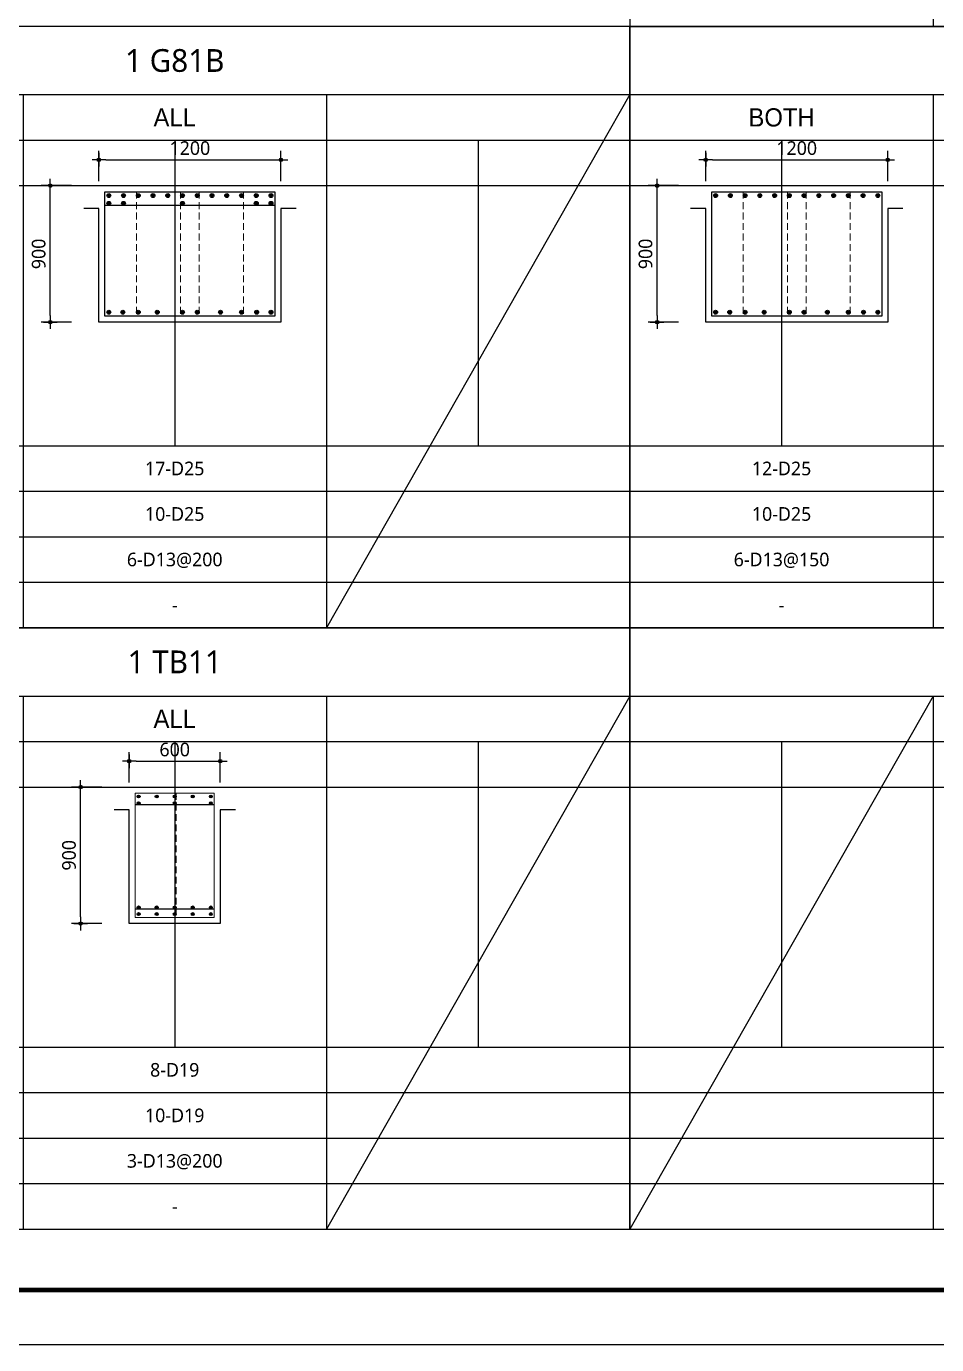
# Model space of a CAD drawing. Header units: millimetres. Extents: x 0 to 252030, y -124740 to 196020.
# Drawn here: x 213375 to 219375, y 106920 to 115610 of the extents above; entities that cross this region are included whole.
import ezdxf
from ezdxf.enums import TextEntityAlignment as Align

# ---------------------------------------------------------------- set-up
doc = ezdxf.new("R2010")
doc.units = ezdxf.units.MM
doc.header["$LTSCALE"] = 30
doc.linetypes.add('HID', pattern=[2.3, 1.5, -0.8])
doc.layers.get('DEFPOINTS').update_dxf_attribs({"color": 142})
for name, color, linetype in [('0-SEC1', 3, 'Continuous'), ('CON', 2, 'Continuous'), ('DIM', 7, 'Continuous'), ('ETC', 7, 'Continuous'), ('S-철근', 3, 'Continuous'), ('SHEET', 7, 'Continuous'), ('TXT', 3, 'Continuous'), ('XR-FORM_(도룡동)$0$Sheet', 7, 'Continuous')]:
    doc.layers.add(name, color=color, linetype=linetype)
doc.layers.add('Stirrup', color=1, linetype='Continuous', lineweight=0)
doc.layers.add('TieBar', color=7, linetype='HID', lineweight=0)
doc.styles.get("Standard").update_dxf_attribs({"font": 'malgun.ttf'})
doc.styles.add('돋움', font='Dotum.ttf')
doc.styles.add('맑은 고딕', font='malgun.ttf')
doc.dimstyles.new('30NDIM', dxfattribs={"dimscale": 50, "dimtxt": 3, "dimasz": 1.5, "dimexe": 2, "dimexo": 6, "dimgap": 1, "dimtad": 1, "dimdec": 0, "dimrnd": 0.25, "dimzin": 0, "dimdsep": 46, "dimtxsty": 'Standard', "dimblk": 'Z_DOT', "dimcen": 5, "dimclrd": 256, "dimclre": 256, "dimclrt": 3, "dimadec": 0, "dimazin": 0, "dimtm": 1e-09, "dimtfac": 1, "dimtdec": 0, "dimtix": 1, "dimtmove": 2, "dimatfit": 1, "dimldrblk": 'Z_DOT', "dimfxl": 1, "dimtolj": 1, "dimtzin": 0, "dimarcsym": 0})

# ---------------------------------------------------------------- blocks, each defined once
blk = doc.blocks.new('4등분')
at = {"layer": 'DEFPOINTS'}
for p, q in [((1000, 3214.5), (1000, 1200)), ((3000, 3214.5), (3000, 1200)), ((5000, 3214.5), (5000, 1200)), ((0, 2914.5), (6000, 2914.5))]:
    blk.add_line(p, q, dxfattribs=at)
at = {"layer": 'SHEET'}
blk.add_line((0, 3514.5), (6000, 3514.5), dxfattribs=at)
at = {"layer": 'SHEET', "color": 6}
for p, q in [((2000, 3514.5), (2000, 0)), ((4000, 3514.5), (4000, 0)), ((0, 3214.5), (6000, 3214.5)), ((0, 1200), (6000, 1200)), ((0, 900), (6000, 900)), ((0, 600), (6000, 600)), ((0, 300), (6000, 300))]:
    blk.add_line(p, q, dxfattribs=at)
at = {"layer": 'SHEET'}
blk.add_lwpolyline([(6000, 3964.5), (0, 3964.5), (0, 0), (6000, 0)], close=True, dxfattribs=at)
blk = doc.blocks.new('XR-FORM_(도룡동)$0$S')
at = {"layer": 'XR-FORM_(도룡동)$0$Sheet', "const_width": 100}
blk.add_lwpolyline([(1850, 57950), (82250, 57950), (82250, 1200), (1850, 1200)], close=True, dxfattribs=at)
blk = doc.blocks.new('XR-FORM_(도룡동)', base_point=(101.33, -56114.51))
at = {"layer": 'DEFPOINTS'}
blk.add_lwpolyline([(0, 0), (420, 0), (420, 297), (0, 297)], close=True, dxfattribs=at)
at = {"xscale": 0.005, "yscale": 0.005, "zscale": 0.005}
blk.add_blockref('XR-FORM_(도룡동)$0$S', (-0.25, 0), dxfattribs=at)
blk = doc.blocks.new('Z_DOT')
at = {"layer": 'DIM', "color": 0}
for p, q in [((-1, 0), (1, 0)), ((0, -1), (0, 1))]:
    blk.add_line(p, q, dxfattribs=at)
for radius in [0.25, 0.125]:
    blk.add_circle((0, 0), radius, dxfattribs=at)
blk = doc.blocks.new('*D693')
at = {"layer": 'DEFPOINTS', "color": 0, "transparency": 16777216}
for p in [(215053, 114730.7), (213853, 114410.5), (215053, 114410.5)]:
    blk.add_point(p, dxfattribs=at)
at = {"layer": 'DIM', "lineweight": -2, "transparency": 16777216}
for p, q in [((213853, 114590.5), (213853, 114790.7)), ((213898, 114730.7), (215008, 114730.7)), ((215053, 114590.5), (215053, 114790.7))]:
    blk.add_line(p, q, dxfattribs=at)
at = {"layer": 'DIM', "lineweight": -2, "transparency": 16777216, "xscale": 45, "yscale": 45, "zscale": 45, "rotation": 180}
blk.add_blockref('Z_DOT', (213853, 114730.7), dxfattribs=at)
at = {"layer": 'DIM', "lineweight": -2, "transparency": 16777216, "xscale": 45, "yscale": 45, "zscale": 45}
blk.add_blockref('Z_DOT', (215053, 114730.7), dxfattribs=at)
at = {"layer": 'DIM', "color": 3, "transparency": 16777216, "insert": (214453, 114807.4), "char_height": 90, "attachment_point": 5}
blk.add_mtext('\\A1;1200', dxfattribs=at)
blk = doc.blocks.new('*D694')
at = {"layer": 'DEFPOINTS', "color": 0, "transparency": 16777216}
for p in [(213532.8, 114560.5), (213853, 114560.5), (213853, 113660.5)]:
    blk.add_point(p, dxfattribs=at)
at = {"layer": 'DIM', "lineweight": -2, "transparency": 16777216}
for p, q in [((213673, 114560.5), (213472.8, 114560.5)), ((213532.8, 113705.5), (213532.8, 114515.5)), ((213673, 113660.5), (213472.8, 113660.5))]:
    blk.add_line(p, q, dxfattribs=at)
at = {"layer": 'DIM', "lineweight": -2, "transparency": 16777216, "xscale": 45, "yscale": 45, "zscale": 45}
for p, rotation in [((213532.8, 114560.5), 90), ((213532.8, 113660.5), 270)]:
    blk.add_blockref('Z_DOT', p, dxfattribs=dict(at, rotation=rotation))
at = {"layer": 'DIM', "color": 3, "transparency": 16777216, "insert": (213456.4, 114110.5), "char_height": 90, "attachment_point": 5, "rotation": 90}
blk.add_mtext('\\A1;900', dxfattribs=at)
blk = doc.blocks.new('*D695')
at = {"layer": 'DEFPOINTS', "color": 0, "transparency": 16777216}
for p in [(219053, 114730.7), (217853, 114410.5), (219053, 114410.5)]:
    blk.add_point(p, dxfattribs=at)
at = {"layer": 'DIM', "lineweight": -2, "transparency": 16777216}
for p, q in [((217853, 114590.5), (217853, 114790.7)), ((217898, 114730.7), (219008, 114730.7)), ((219053, 114590.5), (219053, 114790.7))]:
    blk.add_line(p, q, dxfattribs=at)
at = {"layer": 'DIM', "lineweight": -2, "transparency": 16777216, "xscale": 45, "yscale": 45, "zscale": 45, "rotation": 180}
blk.add_blockref('Z_DOT', (217853, 114730.7), dxfattribs=at)
at = {"layer": 'DIM', "lineweight": -2, "transparency": 16777216, "xscale": 45, "yscale": 45, "zscale": 45}
blk.add_blockref('Z_DOT', (219053, 114730.7), dxfattribs=at)
at = {"layer": 'DIM', "color": 3, "transparency": 16777216, "insert": (218453, 114807.4), "char_height": 90, "attachment_point": 5}
blk.add_mtext('\\A1;1200', dxfattribs=at)
blk = doc.blocks.new('*D696')
at = {"layer": 'DEFPOINTS', "color": 0, "transparency": 16777216}
for p in [(217532.8, 114560.5), (217853, 114560.5), (217853, 113660.5)]:
    blk.add_point(p, dxfattribs=at)
at = {"layer": 'DIM', "lineweight": -2, "transparency": 16777216}
for p, q in [((217673, 114560.5), (217472.8, 114560.5)), ((217532.8, 113705.5), (217532.8, 114515.5)), ((217673, 113660.5), (217472.8, 113660.5))]:
    blk.add_line(p, q, dxfattribs=at)
at = {"layer": 'DIM', "lineweight": -2, "transparency": 16777216, "xscale": 45, "yscale": 45, "zscale": 45}
for p, rotation in [((217532.8, 114560.5), 90), ((217532.8, 113660.5), 270)]:
    blk.add_blockref('Z_DOT', p, dxfattribs=dict(at, rotation=rotation))
at = {"layer": 'DIM', "color": 3, "transparency": 16777216, "insert": (217456.4, 114110.5), "char_height": 90, "attachment_point": 5, "rotation": 90}
blk.add_mtext('\\A1;900', dxfattribs=at)
blk = doc.blocks.new('*D1141')
at = {"layer": 'DEFPOINTS', "color": 0, "transparency": 16777216}
for p in [(214653, 110766.2), (214053, 110446), (214653, 110446)]:
    blk.add_point(p, dxfattribs=at)
at = {"layer": 'DIM', "lineweight": -2, "transparency": 16777216}
for p, q in [((214053, 110626), (214053, 110826.2)), ((214653, 110626), (214653, 110826.2)), ((214098, 110766.2), (214608, 110766.2))]:
    blk.add_line(p, q, dxfattribs=at)
at = {"layer": 'DIM', "lineweight": -2, "transparency": 16777216, "xscale": 45, "yscale": 45, "zscale": 45, "rotation": 180}
blk.add_blockref('Z_DOT', (214053, 110766.2), dxfattribs=at)
at = {"layer": 'DIM', "lineweight": -2, "transparency": 16777216, "xscale": 45, "yscale": 45, "zscale": 45}
blk.add_blockref('Z_DOT', (214653, 110766.2), dxfattribs=at)
at = {"layer": 'DIM', "color": 3, "transparency": 16777216, "insert": (214353, 110842.6), "char_height": 90, "attachment_point": 5}
blk.add_mtext('\\A1;600', dxfattribs=at)
blk = doc.blocks.new('*D1142')
at = {"layer": 'DEFPOINTS', "color": 0, "transparency": 16777216}
for p in [(213732.8, 110596), (214053, 110596), (214053, 109696)]:
    blk.add_point(p, dxfattribs=at)
at = {"layer": 'DIM', "lineweight": -2, "transparency": 16777216}
for p, q in [((213873, 110596), (213672.8, 110596)), ((213732.8, 109741), (213732.8, 110551)), ((213873, 109696), (213672.8, 109696))]:
    blk.add_line(p, q, dxfattribs=at)
at = {"layer": 'DIM', "lineweight": -2, "transparency": 16777216, "xscale": 45, "yscale": 45, "zscale": 45}
for p, rotation in [((213732.8, 110596), 90), ((213732.8, 109696), 270)]:
    blk.add_blockref('Z_DOT', p, dxfattribs=dict(at, rotation=rotation))
at = {"layer": 'DIM', "color": 3, "transparency": 16777216, "insert": (213656.4, 110146), "char_height": 90, "attachment_point": 5, "rotation": 90}
blk.add_mtext('\\A1;900', dxfattribs=at)

msp = doc.modelspace()

# ---------------------------------------------------------------- hatches: boundary and pattern name
at = {"layer": 'S-철근'}
h = msp.add_hatch(color=256, dxfattribs=at)
edge = h.paths.add_edge_path()
edge.add_arc((213918.40013, 114495.09992), 12.7, 0, 180)
edge.add_arc((213918.40013, 114495.09992), 12.7, 180, 360)
h = msp.add_hatch(color=256, dxfattribs=at)
edge = h.paths.add_edge_path()
edge.add_arc((213918.40013, 114444.29992), 12.7, 0, 180)
edge.add_arc((213918.40013, 114444.29992), 12.7, 180, 360)
h = msp.add_hatch(color=256, dxfattribs=at)
edge = h.paths.add_edge_path()
edge.add_arc((214015.60013, 114495.09992), 12.7, 0, 180)
edge.add_arc((214015.60013, 114495.09992), 12.7, 180, 360)
h = msp.add_hatch(color=256, dxfattribs=at)
edge = h.paths.add_edge_path()
edge.add_arc((214015.60013, 114444.29992), 12.7, 0, 180)
edge.add_arc((214015.60013, 114444.29992), 12.7, 180, 360)
h = msp.add_hatch(color=256, dxfattribs=at)
edge = h.paths.add_edge_path()
edge.add_arc((214112.80013, 114495.09992), 12.7, 0, 180)
edge.add_arc((214112.80013, 114495.09992), 12.7, 180, 360)
h = msp.add_hatch(color=256, dxfattribs=at)
edge = h.paths.add_edge_path()
edge.add_arc((214210.00013, 114495.09992), 12.7, 0, 180)
edge.add_arc((214210.00013, 114495.09992), 12.7, 180, 360)
h = msp.add_hatch(color=256, dxfattribs=at)
edge = h.paths.add_edge_path()
edge.add_arc((214307.20013, 114495.09992), 12.7, 0, 180)
edge.add_arc((214307.20013, 114495.09992), 12.7, 180, 360)
h = msp.add_hatch(color=256, dxfattribs=at)
edge = h.paths.add_edge_path()
edge.add_arc((214404.40013, 114495.09992), 12.7, 0, 180)
edge.add_arc((214404.40013, 114495.09992), 12.7, 180, 360)
h = msp.add_hatch(color=256, dxfattribs=at)
edge = h.paths.add_edge_path()
edge.add_arc((214404.40013, 114444.29992), 12.7, 0, 180)
edge.add_arc((214404.40013, 114444.29992), 12.7, 180, 360)
h = msp.add_hatch(color=256, dxfattribs=at)
edge = h.paths.add_edge_path()
edge.add_arc((214501.60013, 114495.09992), 12.7, 0, 180)
edge.add_arc((214501.60013, 114495.09992), 12.7, 180, 360)
h = msp.add_hatch(color=256, dxfattribs=at)
edge = h.paths.add_edge_path()
edge.add_arc((214598.80013, 114495.09992), 12.7, 0, 180)
edge.add_arc((214598.80013, 114495.09992), 12.7, 180, 360)
h = msp.add_hatch(color=256, dxfattribs=at)
edge = h.paths.add_edge_path()
edge.add_arc((214696.00013, 114495.09992), 12.7, 0, 180)
edge.add_arc((214696.00013, 114495.09992), 12.7, 180, 360)
h = msp.add_hatch(color=256, dxfattribs=at)
edge = h.paths.add_edge_path()
edge.add_arc((214793.20013, 114495.09992), 12.7, 0, 180)
edge.add_arc((214793.20013, 114495.09992), 12.7, 180, 360)
h = msp.add_hatch(color=256, dxfattribs=at)
edge = h.paths.add_edge_path()
edge.add_arc((214890.40013, 114495.09992), 12.7, 0, 180)
edge.add_arc((214890.40013, 114495.09992), 12.7, 180, 360)
h = msp.add_hatch(color=256, dxfattribs=at)
edge = h.paths.add_edge_path()
edge.add_arc((214890.40013, 114444.29992), 12.7, 0, 180)
edge.add_arc((214890.40013, 114444.29992), 12.7, 180, 360)
h = msp.add_hatch(color=256, dxfattribs=at)
edge = h.paths.add_edge_path()
edge.add_arc((214987.60013, 114495.09992), 12.7, 0, 180)
edge.add_arc((214987.60013, 114495.09992), 12.7, 180, 360)
h = msp.add_hatch(color=256, dxfattribs=at)
edge = h.paths.add_edge_path()
edge.add_arc((214987.60013, 114444.29992), 12.7, 0, 180)
edge.add_arc((214987.60013, 114444.29992), 12.7, 180, 360)
h = msp.add_hatch(color=256, dxfattribs=at)
edge = h.paths.add_edge_path()
edge.add_arc((217918.40013, 114495.09992), 12.7, 0, 180)
edge.add_arc((217918.40013, 114495.09992), 12.7, 180, 360)
h = msp.add_hatch(color=256, dxfattribs=at)
edge = h.paths.add_edge_path()
edge.add_arc((218015.60013, 114495.09992), 12.7, 0, 180)
edge.add_arc((218015.60013, 114495.09992), 12.7, 180, 360)
h = msp.add_hatch(color=256, dxfattribs=at)
edge = h.paths.add_edge_path()
edge.add_arc((218112.80013, 114495.09992), 12.7, 0, 180)
edge.add_arc((218112.80013, 114495.09992), 12.7, 180, 360)
h = msp.add_hatch(color=256, dxfattribs=at)
edge = h.paths.add_edge_path()
edge.add_arc((218210.00013, 114495.09992), 12.7, 0, 180)
edge.add_arc((218210.00013, 114495.09992), 12.7, 180, 360)
h = msp.add_hatch(color=256, dxfattribs=at)
edge = h.paths.add_edge_path()
edge.add_arc((218307.20013, 114495.09992), 12.7, 0, 180)
edge.add_arc((218307.20013, 114495.09992), 12.7, 180, 360)
h = msp.add_hatch(color=256, dxfattribs=at)
edge = h.paths.add_edge_path()
edge.add_arc((218404.40013, 114495.09992), 12.7, 0, 180)
edge.add_arc((218404.40013, 114495.09992), 12.7, 180, 360)
h = msp.add_hatch(color=256, dxfattribs=at)
edge = h.paths.add_edge_path()
edge.add_arc((218501.60013, 114495.09992), 12.7, 0, 180)
edge.add_arc((218501.60013, 114495.09992), 12.7, 180, 360)
h = msp.add_hatch(color=256, dxfattribs=at)
edge = h.paths.add_edge_path()
edge.add_arc((218598.80013, 114495.09992), 12.7, 0, 180)
edge.add_arc((218598.80013, 114495.09992), 12.7, 180, 360)
h = msp.add_hatch(color=256, dxfattribs=at)
edge = h.paths.add_edge_path()
edge.add_arc((218696.00013, 114495.09992), 12.7, 0, 180)
edge.add_arc((218696.00013, 114495.09992), 12.7, 180, 360)
h = msp.add_hatch(color=256, dxfattribs=at)
edge = h.paths.add_edge_path()
edge.add_arc((218793.20013, 114495.09992), 12.7, 0, 180)
edge.add_arc((218793.20013, 114495.09992), 12.7, 180, 360)
h = msp.add_hatch(color=256, dxfattribs=at)
edge = h.paths.add_edge_path()
edge.add_arc((218890.40013, 114495.09992), 12.7, 0, 180)
edge.add_arc((218890.40013, 114495.09992), 12.7, 180, 360)
h = msp.add_hatch(color=256, dxfattribs=at)
edge = h.paths.add_edge_path()
edge.add_arc((218987.60013, 114495.09992), 12.7, 0, 180)
edge.add_arc((218987.60013, 114495.09992), 12.7, 180, 360)
h = msp.add_hatch(color=256, dxfattribs=at)
edge = h.paths.add_edge_path()
edge.add_arc((213918.40013, 113725.89992), 12.7, 0, 180)
edge.add_arc((213918.40013, 113725.89992), 12.7, 180, 360)
h = msp.add_hatch(color=256, dxfattribs=at)
edge = h.paths.add_edge_path()
edge.add_arc((214011.30979, 113725.89992), 12.7, 0, 180)
edge.add_arc((214011.30979, 113725.89992), 12.7, 180, 360)
h = msp.add_hatch(color=256, dxfattribs=at)
edge = h.paths.add_edge_path()
edge.add_arc((214112.80013, 113725.89992), 12.7, 180, 360, ccw=False)
edge.add_arc((214112.80013, 113725.89992), 12.7, 0, 180, ccw=False)
h = msp.add_hatch(color=256, dxfattribs=at)
edge = h.paths.add_edge_path()
edge.add_arc((214238.0086, 113725.89992), 12.7, 0, 180)
edge.add_arc((214238.0086, 113725.89992), 12.7, 180, 360)
h = msp.add_hatch(color=256, dxfattribs=at)
edge = h.paths.add_edge_path()
edge.add_arc((214404.40013, 113725.89992), 12.7, 180, 360, ccw=False)
edge.add_arc((214404.40013, 113725.89992), 12.7, 0, 180, ccw=False)
h = msp.add_hatch(color=256, dxfattribs=at)
edge = h.paths.add_edge_path()
edge.add_arc((214501.60013, 113725.89992), 12.7, 180, 360, ccw=False)
edge.add_arc((214501.60013, 113725.89992), 12.7, 0, 180, ccw=False)
h = msp.add_hatch(color=256, dxfattribs=at)
edge = h.paths.add_edge_path()
edge.add_arc((214655.11463, 113725.89992), 12.7, 0, 180)
edge.add_arc((214655.11463, 113725.89992), 12.7, 180, 360)
h = msp.add_hatch(color=256, dxfattribs=at)
edge = h.paths.add_edge_path()
edge.add_arc((214793.20013, 113725.89992), 12.7, 180, 360, ccw=False)
edge.add_arc((214793.20013, 113725.89992), 12.7, 0, 180, ccw=False)
h = msp.add_hatch(color=256, dxfattribs=at)
edge = h.paths.add_edge_path()
edge.add_arc((214893.32782, 113725.89992), 12.7, 0, 180)
edge.add_arc((214893.32782, 113725.89992), 12.7, 180, 360)
h = msp.add_hatch(color=256, dxfattribs=at)
edge = h.paths.add_edge_path()
edge.add_arc((214987.60013, 113725.89992), 12.7, 0, 180)
edge.add_arc((214987.60013, 113725.89992), 12.7, 180, 360)
h = msp.add_hatch(color=256, dxfattribs=at)
edge = h.paths.add_edge_path()
edge.add_arc((217918.40013, 113725.89992), 12.7, 0, 180)
edge.add_arc((217918.40013, 113725.89992), 12.7, 180, 360)
h = msp.add_hatch(color=256, dxfattribs=at)
edge = h.paths.add_edge_path()
edge.add_arc((218011.30979, 113725.89992), 12.7, 0, 180)
edge.add_arc((218011.30979, 113725.89992), 12.7, 180, 360)
h = msp.add_hatch(color=256, dxfattribs=at)
edge = h.paths.add_edge_path()
edge.add_arc((218112.80013, 113725.89992), 12.7, 180, 360, ccw=False)
edge.add_arc((218112.80013, 113725.89992), 12.7, 0, 180, ccw=False)
h = msp.add_hatch(color=256, dxfattribs=at)
edge = h.paths.add_edge_path()
edge.add_arc((218238.0086, 113725.89992), 12.7, 0, 180)
edge.add_arc((218238.0086, 113725.89992), 12.7, 180, 360)
h = msp.add_hatch(color=256, dxfattribs=at)
edge = h.paths.add_edge_path()
edge.add_arc((218404.40013, 113725.89992), 12.7, 180, 360, ccw=False)
edge.add_arc((218404.40013, 113725.89992), 12.7, 0, 180, ccw=False)
h = msp.add_hatch(color=256, dxfattribs=at)
edge = h.paths.add_edge_path()
edge.add_arc((218501.60013, 113725.89992), 12.7, 180, 360, ccw=False)
edge.add_arc((218501.60013, 113725.89992), 12.7, 0, 180, ccw=False)
h = msp.add_hatch(color=256, dxfattribs=at)
edge = h.paths.add_edge_path()
edge.add_arc((218655.11463, 113725.89992), 12.7, 0, 180)
edge.add_arc((218655.11463, 113725.89992), 12.7, 180, 360)
h = msp.add_hatch(color=256, dxfattribs=at)
edge = h.paths.add_edge_path()
edge.add_arc((218793.20013, 113725.89992), 12.7, 180, 360, ccw=False)
edge.add_arc((218793.20013, 113725.89992), 12.7, 0, 180, ccw=False)
h = msp.add_hatch(color=256, dxfattribs=at)
edge = h.paths.add_edge_path()
edge.add_arc((218893.32782, 113725.89992), 12.7, 0, 180)
edge.add_arc((218893.32782, 113725.89992), 12.7, 180, 360)
h = msp.add_hatch(color=256, dxfattribs=at)
edge = h.paths.add_edge_path()
edge.add_arc((218987.60013, 113725.89992), 12.7, 0, 180)
edge.add_arc((218987.60013, 113725.89992), 12.7, 180, 360)
h = msp.add_hatch(color=256, dxfattribs=at)
edge = h.paths.add_edge_path()
edge.add_arc((214115.25013, 110533.74992), 9.55, 0, 180)
edge.add_arc((214115.25013, 110533.74992), 9.55, 180, 360)
h = msp.add_hatch(color=256, dxfattribs=at)
edge = h.paths.add_edge_path()
edge.add_arc((214234.12513, 110533.74992), 9.55, 0, 180)
edge.add_arc((214234.12513, 110533.74992), 9.55, 180, 360)
h = msp.add_hatch(color=256, dxfattribs=at)
edge = h.paths.add_edge_path()
edge.add_arc((214353.00013, 110533.74992), 9.55, 0, 180)
edge.add_arc((214353.00013, 110533.74992), 9.55, 180, 360)
h = msp.add_hatch(color=256, dxfattribs=at)
edge = h.paths.add_edge_path()
edge.add_arc((214471.87513, 110533.74992), 9.55, 0, 180)
edge.add_arc((214471.87513, 110533.74992), 9.55, 180, 360)
h = msp.add_hatch(color=256, dxfattribs=at)
edge = h.paths.add_edge_path()
edge.add_arc((214590.75013, 110533.74992), 9.55, 0, 180)
edge.add_arc((214590.75013, 110533.74992), 9.55, 180, 360)
h = msp.add_hatch(color=256, dxfattribs=at)
edge = h.paths.add_edge_path()
edge.add_arc((214115.25013, 110489.64992), 9.55, 0, 180)
edge.add_arc((214115.25013, 110489.64992), 9.55, 180, 360)
h = msp.add_hatch(color=256, dxfattribs=at)
edge = h.paths.add_edge_path()
edge.add_arc((214353.00013, 110489.64992), 9.55, 0, 180)
edge.add_arc((214353.00013, 110489.64992), 9.55, 180, 360)
h = msp.add_hatch(color=256, dxfattribs=at)
edge = h.paths.add_edge_path()
edge.add_arc((214590.75013, 110489.64992), 9.55, 0, 180)
edge.add_arc((214590.75013, 110489.64992), 9.55, 180, 360)
h = msp.add_hatch(color=256, dxfattribs=at)
edge = h.paths.add_edge_path()
edge.add_arc((214115.25013, 109802.34992), 9.55, 0, 180)
edge.add_arc((214115.25013, 109802.34992), 9.55, 180, 360)
h = msp.add_hatch(color=256, dxfattribs=at)
edge = h.paths.add_edge_path()
edge.add_arc((214115.25013, 109758.24992), 9.55, 0, 180)
edge.add_arc((214115.25013, 109758.24992), 9.55, 180, 360)
h = msp.add_hatch(color=256, dxfattribs=at)
edge = h.paths.add_edge_path()
edge.add_arc((214234.12513, 109802.34992), 9.55, 0, 180)
edge.add_arc((214234.12513, 109802.34992), 9.55, 180, 360)
h = msp.add_hatch(color=256, dxfattribs=at)
edge = h.paths.add_edge_path()
edge.add_arc((214234.12513, 109758.24992), 9.55, 0, 180)
edge.add_arc((214234.12513, 109758.24992), 9.55, 180, 360)
h = msp.add_hatch(color=256, dxfattribs=at)
edge = h.paths.add_edge_path()
edge.add_arc((214353.00013, 109802.34992), 9.55, 0, 180)
edge.add_arc((214353.00013, 109802.34992), 9.55, 180, 360)
h = msp.add_hatch(color=256, dxfattribs=at)
edge = h.paths.add_edge_path()
edge.add_arc((214353.00013, 109758.24992), 9.55, 0, 180)
edge.add_arc((214353.00013, 109758.24992), 9.55, 180, 360)
h = msp.add_hatch(color=256, dxfattribs=at)
edge = h.paths.add_edge_path()
edge.add_arc((214471.87513, 109802.34992), 9.55, 0, 180)
edge.add_arc((214471.87513, 109802.34992), 9.55, 180, 360)
h = msp.add_hatch(color=256, dxfattribs=at)
edge = h.paths.add_edge_path()
edge.add_arc((214471.87513, 109758.24992), 9.55, 0, 180)
edge.add_arc((214471.87513, 109758.24992), 9.55, 180, 360)
h = msp.add_hatch(color=256, dxfattribs=at)
edge = h.paths.add_edge_path()
edge.add_arc((214590.75013, 109802.34992), 9.55, 0, 180)
edge.add_arc((214590.75013, 109802.34992), 9.55, 180, 360)
h = msp.add_hatch(color=256, dxfattribs=at)
edge = h.paths.add_edge_path()
edge.add_arc((214590.75013, 109758.24992), 9.55, 0, 180)
edge.add_arc((214590.75013, 109758.24992), 9.55, 180, 360)

# ---------------------------------------------------------------- linework, layer by layer
at = {"layer": 'CON', "color": 8}
for p, q in [((213753.00013, 114560.49992), (215153.00013, 114560.49992)), ((217753.00013, 114560.49992), (219153.00013, 114560.49992)), ((213953.00013, 110595.99992), (214753.00013, 110595.99992))]:
    msp.add_line(p, q, dxfattribs=at)
for points in [[(215153.00013, 114410.49992), (215053.00013, 114410.49992), (215053.00013, 113660.49992), (213853.00013, 113660.49992), (213853.00013, 114410.49992), (213753.00013, 114410.49992)], [(219153.00013, 114410.49992), (219053.00013, 114410.49992), (219053.00013, 113660.49992), (217853.00013, 113660.49992), (217853.00013, 114410.49992), (217753.00013, 114410.49992)], [(214753.00013, 110445.99992), (214653.00013, 110445.99992), (214653.00013, 109695.99992), (214053.00013, 109695.99992), (214053.00013, 110445.99992), (213953.00013, 110445.99992)]]:
    msp.add_lwpolyline(points, dxfattribs=at)
at = {"layer": 'ETC', "color": 8}
for p, q in [((213893.00013, 114431.59992), (215013.00013, 114431.59992)), ((214093.00013, 110480.09992), (214613.00013, 110480.09992)), ((214093.00013, 109792.79992), (214613.00013, 109792.79992))]:
    msp.add_line(p, q, dxfattribs=at)
at = {"layer": 'S-철근'}
for points in [[(213893.00013, 113700.49992), (213893.00013, 114520.49992), (215013.00013, 114520.49992), (215013.00013, 113700.49992), (213893.00013, 113700.49992)], [(217893.00013, 113700.49992), (217893.00013, 114520.49992), (219013.00013, 114520.49992), (219013.00013, 113700.49992), (217893.00013, 113700.49992)]]:
    msp.add_lwpolyline(points, dxfattribs=at)
for centre, radius in [((213918.40013, 114495.09992), 12.7), ((213918.40013, 114444.29992), 12.7), ((214015.60013, 114495.09992), 12.7), ((214015.60013, 114444.29992), 12.7), ((214112.80013, 114495.09992), 12.7), ((214210.00013, 114495.09992), 12.7), ((214307.20013, 114495.09992), 12.7), ((214404.40013, 114495.09992), 12.7), ((214404.40013, 114444.29992), 12.7), ((214501.60013, 114495.09992), 12.7), ((214598.80013, 114495.09992), 12.7), ((214696.00013, 114495.09992), 12.7), ((214793.20013, 114495.09992), 12.7), ((214890.40013, 114495.09992), 12.7), ((214890.40013, 114444.29992), 12.7), ((214987.60013, 114495.09992), 12.7), ((214987.60013, 114444.29992), 12.7), ((217918.40013, 114495.09992), 12.7), ((218015.60013, 114495.09992), 12.7), ((218112.80013, 114495.09992), 12.7), ((218210.00013, 114495.09992), 12.7), ((218307.20013, 114495.09992), 12.7), ((218404.40013, 114495.09992), 12.7), ((218501.60013, 114495.09992), 12.7), ((218598.80013, 114495.09992), 12.7), ((218696.00013, 114495.09992), 12.7), ((218793.20013, 114495.09992), 12.7), ((218890.40013, 114495.09992), 12.7), ((218987.60013, 114495.09992), 12.7), ((213918.40013, 113725.89992), 12.7), ((214011.30979, 113725.89992), 12.7), ((214112.80013, 113725.89992), 12.7), ((214238.0086, 113725.89992), 12.7), ((214404.40013, 113725.89992), 12.7), ((214501.60013, 113725.89992), 12.7), ((214655.11463, 113725.89992), 12.7), ((214793.20013, 113725.89992), 12.7), ((214893.32782, 113725.89992), 12.7), ((214987.60013, 113725.89992), 12.7), ((217918.40013, 113725.89992), 12.7), ((218011.30979, 113725.89992), 12.7), ((218112.80013, 113725.89992), 12.7), ((218238.0086, 113725.89992), 12.7), ((218404.40013, 113725.89992), 12.7), ((218501.60013, 113725.89992), 12.7), ((218655.11463, 113725.89992), 12.7), ((218793.20013, 113725.89992), 12.7), ((218893.32782, 113725.89992), 12.7), ((218987.60013, 113725.89992), 12.7), ((214115.25013, 110533.74992), 9.55), ((214234.12513, 110533.74992), 9.55), ((214353.00013, 110533.74992), 9.55), ((214471.87513, 110533.74992), 9.55), ((214590.75013, 110533.74992), 9.55), ((214115.25013, 110489.64992), 9.55), ((214353.00013, 110489.64992), 9.55), ((214590.75013, 110489.64992), 9.55), ((214115.25013, 109802.34992), 9.55), ((214115.25013, 109758.24992), 9.55), ((214234.12513, 109802.34992), 9.55), ((214234.12513, 109758.24992), 9.55), ((214353.00013, 109802.34992), 9.55), ((214353.00013, 109758.24992), 9.55), ((214471.87513, 109802.34992), 9.55), ((214471.87513, 109758.24992), 9.55), ((214590.75013, 109802.34992), 9.55), ((214590.75013, 109758.24992), 9.55)]:
    msp.add_circle(centre, radius, dxfattribs=at)
at = {"layer": 'SHEET'}
for p, q in [((217353.00013, 115160.49992), (215353.00013, 111645.99992)), ((217353.00013, 111195.99992), (215353.00013, 107681.49992)), ((219353.00013, 111195.99992), (217353.00013, 107681.49992))]:
    msp.add_line(p, q, dxfattribs=at)
at = {"layer": 'Stirrup', "color": 3}
msp.add_lwpolyline([(214093.00013, 109735.99992), (214093.00013, 110555.99992), (214613.00013, 110555.99992), (214613.00013, 109735.99992), (214093.00013, 109735.99992)], dxfattribs=at)
at = {"layer": 'TieBar'}
for p, q in [((214100.10013, 114520.49992), (214100.10013, 113700.49992)), ((214391.70013, 114520.49992), (214391.70013, 113700.49992)), ((214514.30013, 114520.49992), (214514.30013, 113700.49992)), ((214805.90013, 114520.49992), (214805.90013, 113700.49992)), ((218100.10013, 114520.49992), (218100.10013, 113700.49992)), ((218391.70013, 114520.49992), (218391.70013, 113700.49992)), ((218514.30013, 114520.49992), (218514.30013, 113700.49992)), ((218805.90013, 114520.49992), (218805.90013, 113700.49992)), ((214362.55013, 110555.99992), (214362.55013, 109735.99992))]:
    msp.add_line(p, q, dxfattribs=at)

# ---------------------------------------------------------------- block references
for p in [(217353.00013, 115610.49992), (211353.00013, 111645.99992), (217353.00013, 111645.99992), (211353.00013, 107681.49992), (217353.00013, 107681.49992)]:
    msp.add_blockref('4등분', p)
at = {"layer": '0-SEC1', "xscale": 60, "yscale": 60, "zscale": 60}
msp.add_blockref('XR-FORM_(도룡동)', (207710.02429, -3259950.57868), dxfattribs=at)

# ---------------------------------------------------------------- texts
at = {"layer": 'TXT', "color": 2, "style": '맑은 고딕'}
for s, p in [('1 G81B', (214353.00013, 115385.49992)), ('1 TB11', (214353.00013, 111420.99992))]:
    msp.add_text(s, height=150, dxfattribs=at).set_placement(p, align=Align.MIDDLE_CENTER)
at = {"layer": 'TXT'}
for s, height, style, p in [('ALL', 120, '돋움', (214353.00013, 115010.49992)), ('BOTH', 120, '돋움', (218353.00013, 115010.49992)), ('17-D25', 90, '맑은 고딕', (214353.00013, 112695.99992)), ('12-D25', 90, '맑은 고딕', (218353.00013, 112695.99992)), ('10-D25', 90, '맑은 고딕', (214353.00013, 112395.99992)), ('10-D25', 90, '맑은 고딕', (218353.00013, 112395.99992)), ('6-D13@200', 90, '맑은 고딕', (214353.00013, 112095.99992)), ('6-D13@150', 90, '맑은 고딕', (218353.00013, 112095.99992)), ('-', 90, '맑은 고딕', (214353.00013, 111795.99992)), ('-', 90, '맑은 고딕', (218353.00013, 111795.99992)), ('ALL', 120, '돋움', (214353.00013, 111045.99992)), ('8-D19', 90, '맑은 고딕', (214353.00013, 108731.49992)), ('10-D19', 90, '맑은 고딕', (214353.00013, 108431.49992)), ('3-D13@200', 90, '맑은 고딕', (214353.00013, 108131.49992)), ('-', 90, '맑은 고딕', (214353.00013, 107831.49992))]:
    msp.add_text(s, height=height, dxfattribs=dict(at, style=style)).set_placement(p, align=Align.MIDDLE_CENTER)

# ---------------------------------------------------------------- dimensions: what is measured, and where the dimension line sits
at = {"layer": 'DIM'}
for base, p1, p2, picture, middle in [((215053.00013, 114730.65148), (213853.00013, 114410.49992), (215053.00013, 114410.49992), '*D693', (214453.00013, 114807.39401)), ((219053.00013, 114730.65148), (217853.00013, 114410.49992), (219053.00013, 114410.49992), '*D695', (218453.00013, 114807.39401)), ((214653.00013, 110766.15148), (214053.00013, 110445.99992), (214653.00013, 110445.99992), '*D1141', (214353.00013, 110842.64945))]:
    dim = msp.add_linear_dim(base=base, p1=p1, p2=p2, dimstyle='30NDIM', override={"dimscale": 30, "dimtxsty": 'Standard'}, dxfattribs=at)
    dim.commit()
    dim.dimension.update_dxf_attribs({"geometry": picture, "text_midpoint": middle})
for base, p1, p2, picture, middle in [((213532.84857, 114560.49992), (213853.00013, 113660.49992), (213853.00013, 114560.49992), '*D694', (213456.3506, 114110.49992)), ((217532.84857, 114560.49992), (217853.00013, 113660.49992), (217853.00013, 114560.49992), '*D696', (217456.3506, 114110.49992)), ((213732.84857, 110595.99992), (214053.00013, 109695.99992), (214053.00013, 110595.99992), '*D1142', (213656.3506, 110145.99992))]:
    dim = msp.add_linear_dim(base=base, p1=p1, p2=p2, angle=90, dimstyle='30NDIM', override={"dimscale": 30, "dimtxsty": 'Standard'}, dxfattribs=at)
    dim.commit()
    dim.dimension.update_dxf_attribs({"geometry": picture, "text_midpoint": middle})

doc.saveas('drawing.dxf')
